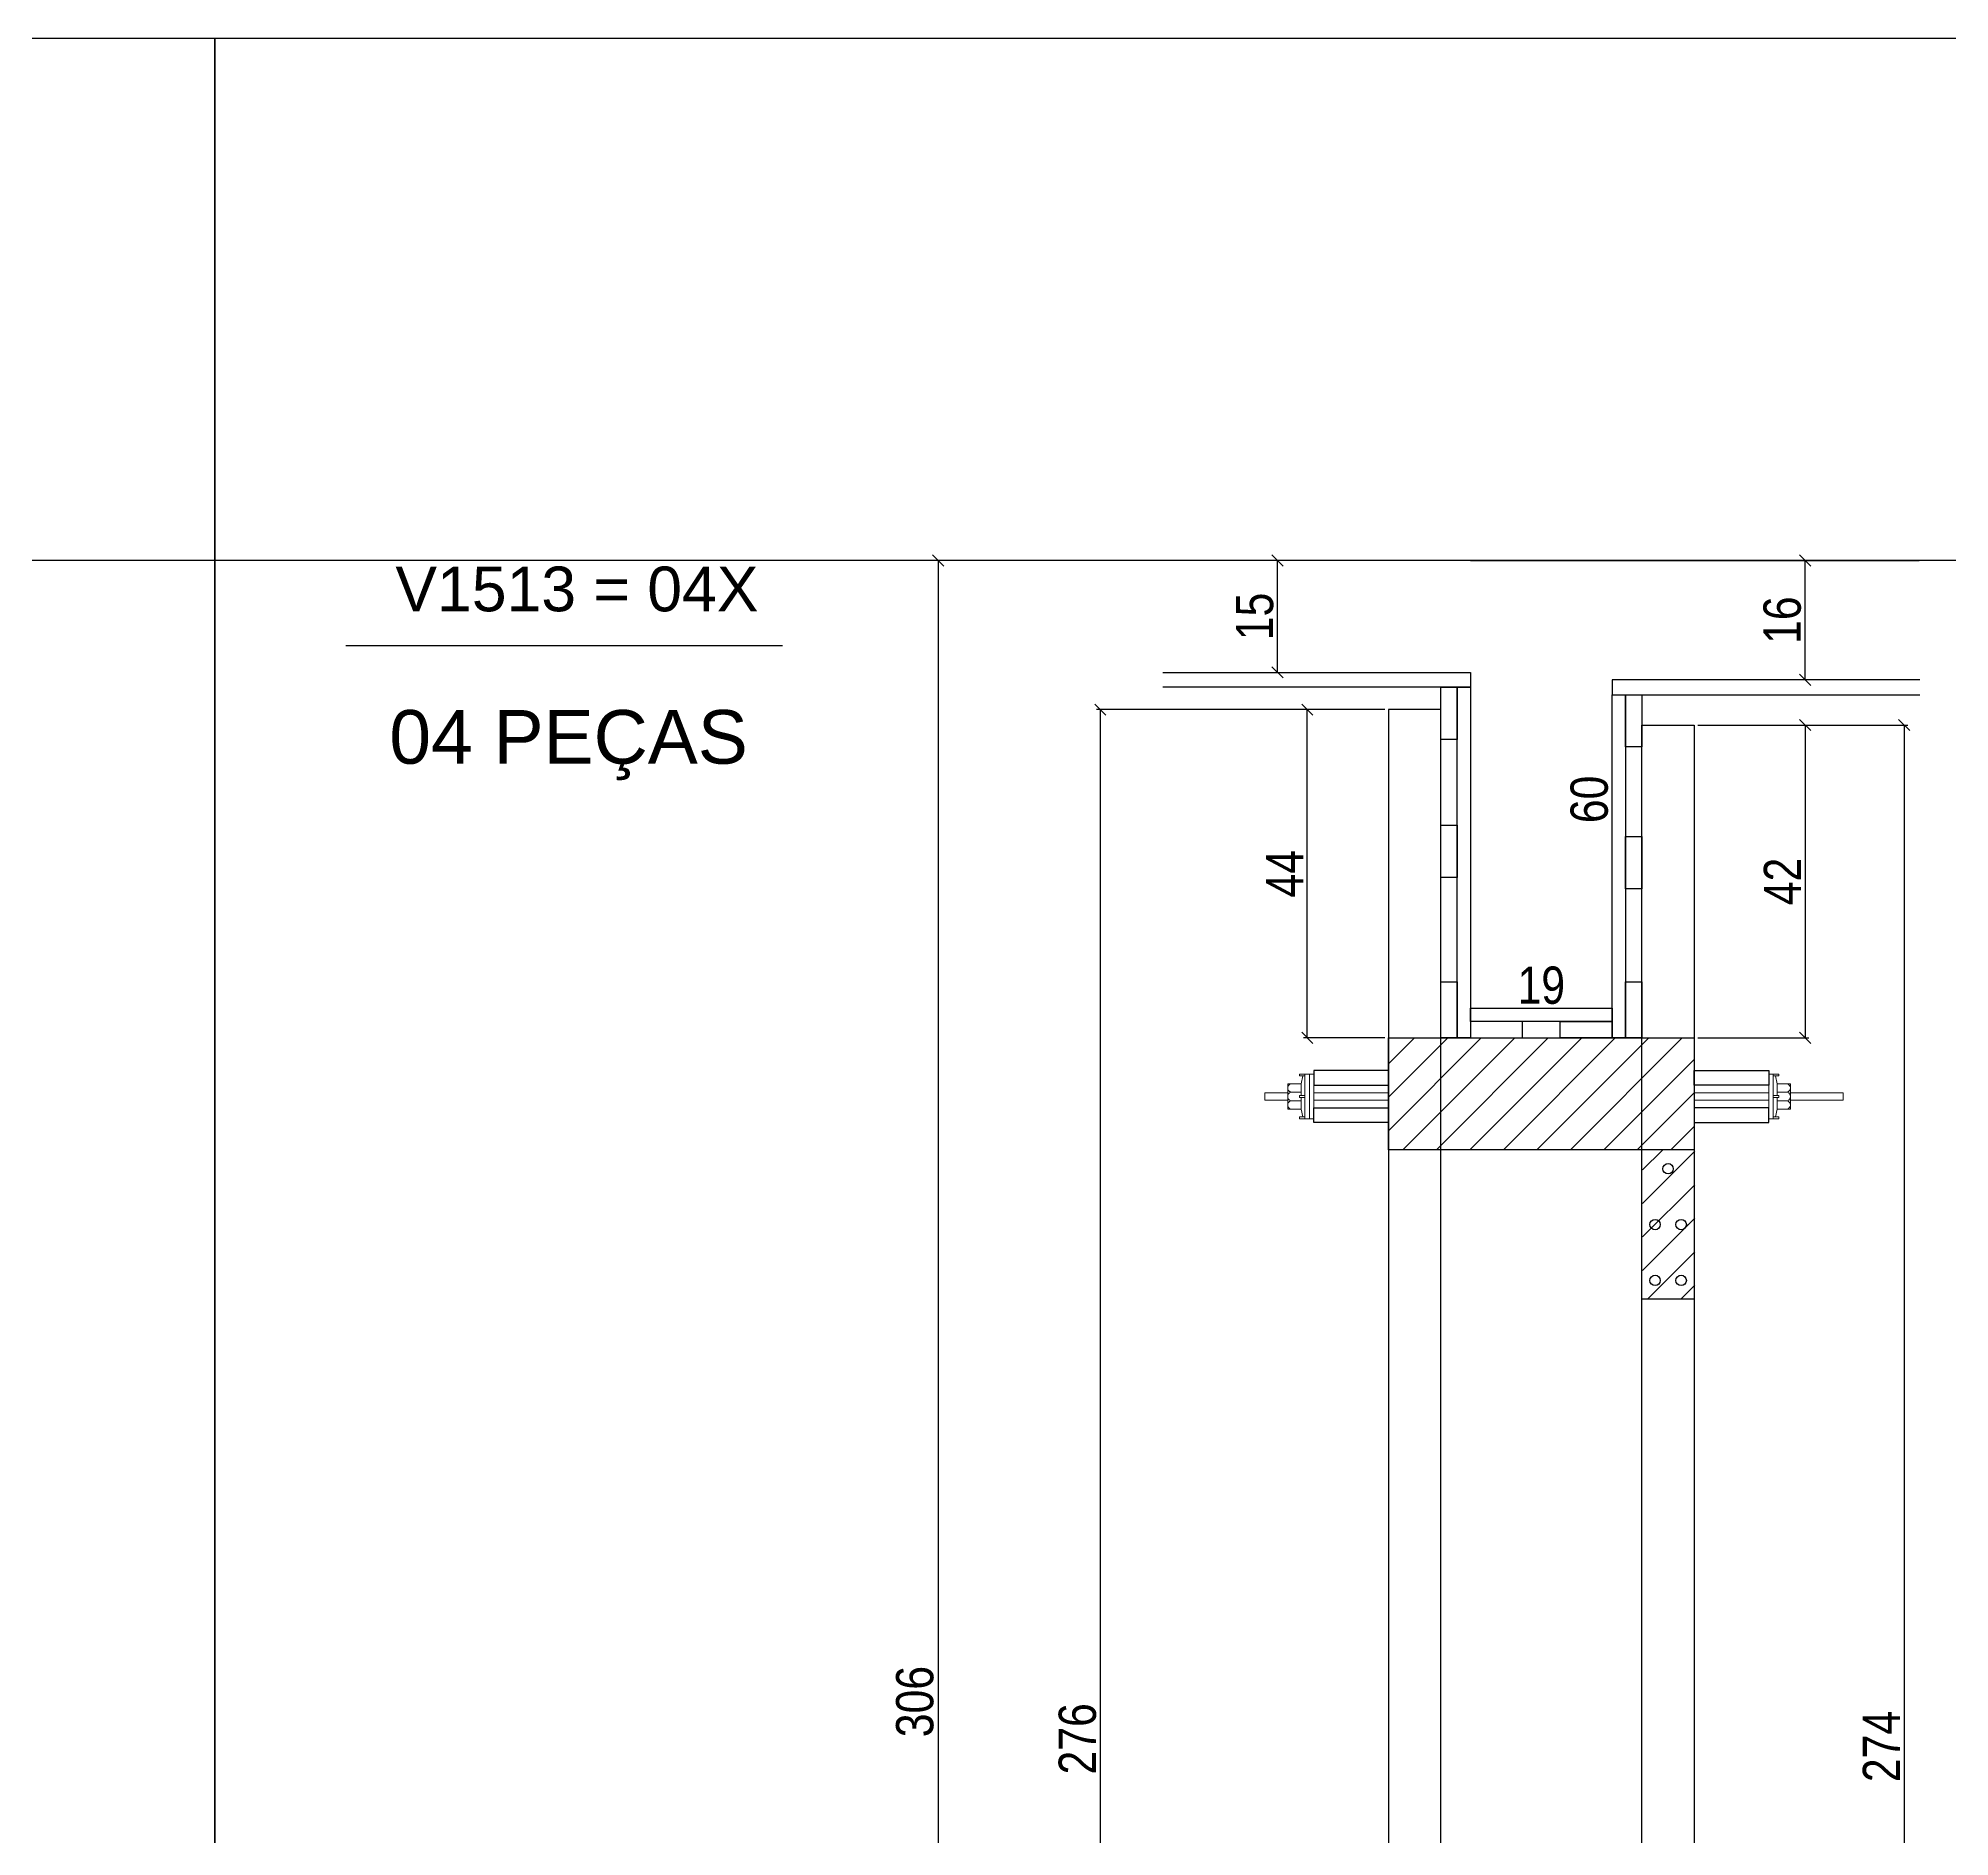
# Model space of a CAD drawing. Extents: x 17311 to 161354, y 153625 to 211469.
# Drawn here: x 20797 to 21310, y 206818 to 207300 of the extents above; entities that cross this region are included whole.
import ezdxf

# ---------------------------------------------------------------- set-up
doc = ezdxf.new("R2010")
doc.units = 0
doc.layers.get('0').update_dxf_attribs({"linetype": 'CONTINUOUS'})
doc.layers.get('DEFPOINTS').update_dxf_attribs({"linetype": 'CONTINUOUS'})
doc.layers.add('BARRA_ANCORAGEM', color=1, linetype='CONTINUOUS', lineweight=15)
for name, color, linetype in [('COTA', 241, 'CONTINUOUS'), ('detalhes', 4, 'CONTINUOUS'), ('HACHURA', 8, 'CONTINUOUS'), ('TIRAS REESCORAMENTO', 252, 'CONTINUOUS'), ('VIGAS', 3, 'CONTINUOUS')]:
    doc.layers.add(name, color=color, linetype=linetype)
doc.styles.add('COTA TECNICA 2X', font='techl___.ttf', dxfattribs={"height": 10})
doc.styles.add('R80-50', font='arial.ttf', dxfattribs={"height": 10})
doc.dimstyles.new('SECAO', dxfattribs={"dimscale": 0.333333, "dimtxt": 5, "dimasz": 9, "dimexe": 3, "dimexo": 3, "dimgap": 3, "dimtad": 1, "dimdec": 1, "dimlfac": 0.5, "dimzin": 12, "dimdsep": 46, "dimtxsty": 'COTA TECNICA 2X', "dimblk1": 'OBLIQUE', "dimblk2": 'OBLIQUE', "dimsah": 1, "dimcen": 0.9, "dimclrd": 4, "dimclre": 4, "dimclrt": 240, "dimadec": 1, "dimazin": 3, "dimtfac": 1, "dimtdec": 1, "dimtmove": 0, "dimatfit": 3, "dimfxl": 1, "dimtolj": 1, "dimtzin": 12, "dimarcsym": 0})

# ---------------------------------------------------------------- blocks, each defined once
blk = doc.blocks.new('_Oblique')
at = {"color": 0, "linetype": 'ByBlock', "lineweight": -2}
blk.add_line((-0.5, -0.5), (0.5, 0.5), dxfattribs=at)
blk = doc.blocks.new('*D3070')
at = {"layer": 'DEFPOINTS', "color": 0, "transparency": 16777216}
for p in [(21158.98, 207120.02), (21081.69, 206567.92), (21158.98, 206567.92)]:
    blk.add_point(p, dxfattribs=at)
at = {"layer": 'detalhes', "color": 4, "lineweight": -2, "transparency": 16777216}
for p, q in [((21157.98, 207120.02), (21080.69, 207120.02)), ((21081.69, 207120.02), (21081.69, 206567.92)), ((21157.98, 206567.92), (21080.69, 206567.92))]:
    blk.add_line(p, q, dxfattribs=at)
at = {"layer": 'detalhes', "color": 4, "lineweight": -2, "transparency": 16777216, "xscale": 3, "yscale": 3, "zscale": 3}
for p, rotation in [((21081.69, 207120.02), 90), ((21081.69, 206567.92), 270)]:
    blk.add_blockref('_Oblique', p, dxfattribs=dict(at, rotation=rotation))
at = {"layer": 'detalhes', "color": 240, "transparency": 16777216, "insert": (21075.59, 206843.97), "char_height": 10, "attachment_point": 5, "rotation": 90, "style": 'COTA TECNICA 2X'}
blk.add_mtext('\\A1;276', dxfattribs=at)
blk = doc.blocks.new('*D3076')
at = {"layer": 'DEFPOINTS', "color": 0, "transparency": 16777216}
for p in [(21137.21, 207120.02), (21158.98, 207120.02), (21158.98, 207031.97)]:
    blk.add_point(p, dxfattribs=at)
at = {"layer": 'detalhes', "color": 4, "lineweight": -2, "transparency": 16777216}
for p, q in [((21157.98, 207120.02), (21136.21, 207120.02)), ((21137.21, 207031.97), (21137.21, 207120.02)), ((21157.98, 207031.97), (21136.21, 207031.97))]:
    blk.add_line(p, q, dxfattribs=at)
at = {"layer": 'detalhes', "color": 4, "lineweight": -2, "transparency": 16777216, "xscale": 3, "yscale": 3, "zscale": 3}
for p, rotation in [((21137.21, 207120.02), 90), ((21137.21, 207031.97), 270)]:
    blk.add_blockref('_Oblique', p, dxfattribs=dict(at, rotation=rotation))
at = {"layer": 'detalhes', "color": 240, "transparency": 16777216, "insert": (21131.14, 207075.99), "char_height": 10, "attachment_point": 5, "rotation": 90, "style": 'COTA TECNICA 2X'}
blk.add_mtext('\\A1;44', dxfattribs=at)
blk = doc.blocks.new('*D3077')
at = {"layer": 'DEFPOINTS', "color": 0, "transparency": 16777216}
for p in [(21240.98, 207115.89), (21240.98, 207031.97), (21270.74, 207031.97)]:
    blk.add_point(p, dxfattribs=at)
at = {"layer": 'detalhes', "color": 4, "lineweight": -2, "transparency": 16777216}
for p, q in [((21241.98, 207115.89), (21271.74, 207115.89)), ((21270.74, 207115.89), (21270.74, 207031.97)), ((21241.98, 207031.97), (21271.74, 207031.97))]:
    blk.add_line(p, q, dxfattribs=at)
at = {"layer": 'detalhes', "color": 4, "lineweight": -2, "transparency": 16777216, "xscale": 3, "yscale": 3, "zscale": 3}
for p, rotation in [((21270.74, 207115.89), 90), ((21270.74, 207031.97), 270)]:
    blk.add_blockref('_Oblique', p, dxfattribs=dict(at, rotation=rotation))
at = {"layer": 'detalhes', "color": 240, "transparency": 16777216, "insert": (21264.66, 207073.93), "char_height": 10, "attachment_point": 5, "rotation": 90, "style": 'COTA TECNICA 2X'}
blk.add_mtext('\\A1;42', dxfattribs=at)
blk = doc.blocks.new('*D3057')
at = {"layer": 'DEFPOINTS', "color": 0, "transparency": 16777216}
for p in [(21172.98, 207160.02), (21038.19, 206547.92), (21158.98, 206547.92)]:
    blk.add_point(p, dxfattribs=at)
at = {"layer": 'detalhes', "color": 4, "lineweight": -2, "transparency": 16777216}
for p, q in [((21171.98, 207160.02), (21037.19, 207160.02)), ((21038.19, 207160.02), (21038.19, 206547.92)), ((21157.98, 206547.92), (21037.19, 206547.92))]:
    blk.add_line(p, q, dxfattribs=at)
at = {"layer": 'detalhes', "color": 4, "lineweight": -2, "transparency": 16777216, "xscale": 3, "yscale": 3, "zscale": 3}
for p, rotation in [((21038.19, 207160.02), 90), ((21038.19, 206547.92), 270)]:
    blk.add_blockref('_Oblique', p, dxfattribs=dict(at, rotation=rotation))
at = {"layer": 'detalhes', "color": 240, "transparency": 16777216, "insert": (21031.97, 206853.97), "char_height": 10, "attachment_point": 5, "rotation": 90, "style": 'COTA TECNICA 2X'}
blk.add_mtext('\\A1;306', dxfattribs=at)
blk = doc.blocks.new('*D3059')
at = {"layer": 'DEFPOINTS', "color": 0, "transparency": 16777216}
for p in [(21196.02, 207160.02), (21218.98, 207160.02), (21196.02, 207039.97)]:
    blk.add_point(p, dxfattribs=at)
at = {"layer": 'detalhes', "color": 240, "transparency": 16777216, "insert": (21212.88, 207095.94), "char_height": 10, "attachment_point": 5, "rotation": 90, "style": 'COTA TECNICA 2X'}
blk.add_mtext('\\A1;60', dxfattribs=at)
blk = doc.blocks.new('*D3060')
at = {"layer": 'DEFPOINTS', "color": 0, "transparency": 16777216}
for p in [(21180.98, 207039.97), (21218.98, 207039.97), (21218.98, 207039.97)]:
    blk.add_point(p, dxfattribs=at)
at = {"layer": 'detalhes', "color": 240, "transparency": 16777216, "insert": (21199.98, 207046.05), "char_height": 10, "attachment_point": 5, "style": 'COTA TECNICA 2X'}
blk.add_mtext('\\A1;19', dxfattribs=at)
blk = doc.blocks.new('*D3063')
at = {"layer": 'DEFPOINTS', "color": 0, "transparency": 16777216}
for p in [(21270.74, 207160.02), (21270.74, 207160.02), (21270.74, 207128.02)]:
    blk.add_point(p, dxfattribs=at)
at = {"layer": 'detalhes', "color": 4, "lineweight": -2, "transparency": 16777216}
for p, q in [((21270.74, 207128.02), (21270.74, 207160.02)), ((21271.74, 207160.02), (21271.74, 207160.02)), ((21271.74, 207128.02), (21271.74, 207128.02))]:
    blk.add_line(p, q, dxfattribs=at)
at = {"layer": 'detalhes', "color": 4, "lineweight": -2, "transparency": 16777216, "xscale": 3, "yscale": 3, "zscale": 3}
for p, rotation in [((21270.74, 207160.02), 90), ((21270.74, 207128.02), 270)]:
    blk.add_blockref('_Oblique', p, dxfattribs=dict(at, rotation=rotation))
at = {"layer": 'detalhes', "color": 240, "transparency": 16777216, "insert": (21264.63, 207144.02), "char_height": 10, "attachment_point": 5, "rotation": 90, "style": 'COTA TECNICA 2X'}
blk.add_mtext('\\A1;16', dxfattribs=at)
blk = doc.blocks.new('*D3064')
at = {"layer": 'DEFPOINTS', "color": 0, "transparency": 16777216}
for p in [(21241.98, 207115.89), (21241.98, 206567.92), (21297.28, 206567.92)]:
    blk.add_point(p, dxfattribs=at)
at = {"layer": 'detalhes', "color": 4, "lineweight": -2, "transparency": 16777216}
for p, q in [((21242.98, 207115.89), (21298.28, 207115.89)), ((21297.28, 207115.89), (21297.28, 206567.92)), ((21242.98, 206567.92), (21298.28, 206567.92))]:
    blk.add_line(p, q, dxfattribs=at)
at = {"layer": 'detalhes', "color": 4, "lineweight": -2, "transparency": 16777216, "xscale": 3, "yscale": 3, "zscale": 3}
for p, rotation in [((21297.28, 207115.89), 90), ((21297.28, 206567.92), 270)]:
    blk.add_blockref('_Oblique', p, dxfattribs=dict(at, rotation=rotation))
at = {"layer": 'detalhes', "color": 240, "transparency": 16777216, "insert": (21291.21, 206841.91), "char_height": 10, "attachment_point": 5, "rotation": 90, "style": 'COTA TECNICA 2X'}
blk.add_mtext('\\A1;274', dxfattribs=at)
blk = doc.blocks.new('*D3069')
at = {"layer": 'DEFPOINTS', "color": 0, "transparency": 16777216}
for p in [(21129.23, 207160.02), (21129.23, 207160.02), (21129.23, 207130.02)]:
    blk.add_point(p, dxfattribs=at)
at = {"layer": 'detalhes', "color": 4, "lineweight": -2, "transparency": 16777216}
for p, q in [((21128.23, 207160.02), (21128.23, 207160.02)), ((21129.23, 207130.02), (21129.23, 207160.02)), ((21128.23, 207130.02), (21128.23, 207130.02))]:
    blk.add_line(p, q, dxfattribs=at)
at = {"layer": 'detalhes', "color": 4, "lineweight": -2, "transparency": 16777216, "xscale": 3, "yscale": 3, "zscale": 3}
for p, rotation in [((21129.23, 207160.02), 90), ((21129.23, 207130.02), 270)]:
    blk.add_blockref('_Oblique', p, dxfattribs=dict(at, rotation=rotation))
at = {"layer": 'detalhes', "color": 240, "transparency": 16777216, "insert": (21123.12, 207145.02), "char_height": 10, "attachment_point": 5, "rotation": 90, "style": 'COTA TECNICA 2X'}
blk.add_mtext('\\A1;15', dxfattribs=at)
blk = doc.blocks.new('A$C51C4441F')
at = {"layer": 'BARRA_ANCORAGEM'}
for p, q in [((-2.25, 3.4), (-1.79, 5.5)), ((-2.25, 3.4), (-5.81, 3.39)), ((-5.81, 3.39), (-5.81, -3.39)), ((-2.25, 1.2), (-5.02, 1.2)), ((-2.25, 3.4), (-2.25, 3.4)), ((-2.25, 3.4), (-2.25, 0.25)), ((-2.25, -3.4), (-5.81, -3.39)), ((-2.25, -1.2), (-5.02, -1.2)), ((-2.25, -0.25), (-2.25, -3.4)), ((-2.25, -3.4), (-1.79, -5.5))]:
    blk.add_line(p, q, dxfattribs=at)
for points in [[(-2.7, 6), (-1.2, 6), (-1.2, 5.5), (-2.7, 5.5)], [(-1.2, -6), (0, -6), (0, 6), (-1.2, 6)], [(-2.7, 0.25), (-1.2, 0.25), (-1.2, -0.25), (-2.7, -0.25)], [(-2.7, -6), (-1.2, -6), (-1.2, -5.5), (-2.7, -5.5)]]:
    blk.add_lwpolyline(points, close=True, dxfattribs=at)
for centre, radius, start, end in [((-4.66, 2.3), 1.15, 107.7845, 252.2718), ((-4.52, 0), 1.3, 112.648, 247.4083), ((-4.66, -2.3), 1.15, 107.7845, 252.2718)]:
    blk.add_arc(centre, radius, start, end, dxfattribs=at)

msp = doc.modelspace()

# ---------------------------------------------------------------- hatches: boundary and pattern name
at = {"layer": 'COTA'}
h = msp.add_hatch(dxfattribs=at)
h.set_pattern_fill('ANSI31', color=256, scale=2, style=0)
h.set_pattern_definition([(45, (-3455.967, -6265.1016), (-4.49012806, 4.49012806), [])])
h.paths.add_polyline_path([(21240.98, 207015.26), (21240.98, 207031.97), (21158.98, 207031.97), (21158.98, 207001.97), (21240.98, 207001.97), (21240.98, 207013.26), (21240.98, 207014.26), (21240.98, 207016.26)])
h = msp.add_hatch(dxfattribs=at)
h.set_pattern_fill('ANSI31', color=256, scale=2, style=0)
h.set_pattern_definition([(45, (-2432.7435, 8742.5576), (-4.49012806, 4.49012806), [])])
h.paths.add_polyline_path([(21227.11, 206961.94), (21241.11, 206961.94), (21241.11, 207001.88), (21227.11, 207001.88)])

# ---------------------------------------------------------------- linework, layer by layer
msp.add_line((21240.98, 206961.94), (21226.98, 206961.94))
at = {"linetype": 'Continuous'}
for points in [[(21158.98, 206567.92), (21172.98, 206567.92), (21172.98, 207120.02), (21158.98, 207120.02)], [(21240.98, 206567.92), (21226.98, 206567.92), (21226.98, 207115.89), (21240.98, 207115.89)], [(21240.98, 207001.97), (21158.98, 207001.97), (21158.98, 207031.97), (21240.98, 207031.97)]]:
    msp.add_lwpolyline(points, close=True, dxfattribs=at)
for centre in [(21233.98, 206996.88), (21230.48, 206981.91), (21237.48, 206981.91), (21230.48, 206966.94), (21237.48, 206966.94)]:
    msp.add_circle(centre, 1.4)
at = {"layer": 'BARRA_ANCORAGEM'}
for points in [[(21137.78, 207022.26), (21138.98, 207022.26), (21138.98, 207010.26), (21137.78, 207010.26)], [(21262.18, 207022.26), (21260.98, 207022.26), (21260.98, 207010.26), (21262.18, 207010.26)], [(21125.78, 207015.26), (21131.97, 207015.26), (21131.97, 207017.26), (21125.78, 207017.26)], [(21138.98, 207015.26), (21158.98, 207015.26), (21158.98, 207017.26), (21138.98, 207017.26)], [(21260.98, 207015.26), (21240.98, 207015.26), (21240.98, 207017.26), (21260.98, 207017.26)], [(21266.8, 207015.26), (21280.98, 207015.26), (21280.98, 207017.26), (21266.8, 207017.26)]]:
    msp.add_lwpolyline(points, close=True, dxfattribs=at)
at = {"layer": 'HACHURA', "color": 7}
msp.add_line((20879.31, 207137.2), (20996.46, 207137.2), dxfattribs=at)
at = {"layer": 'TIRAS REESCORAMENTO', "linetype": 'ByBlock'}
for p, q in [((22634.59, 207160.02), (17860.1, 207160.02)), ((21180.98, 207160.02), (21301.33, 207160.02)), ((21218.98, 207124.02), (21301.46, 207124.02))]:
    msp.add_line(p, q, dxfattribs=at)
for points in [[(21098.5, 207130.02), (21180.98, 207130.02), (21180.98, 207126.02), (21098.5, 207126.02)], [(21301.46, 207128.02), (21218.98, 207128.02), (21218.98, 207124.02), (21301.46, 207124.02)], [(21180.98, 207031.97), (21177.38, 207031.97), (21177.38, 207126.02), (21180.98, 207126.02), (21180.98, 207031.97)], [(21222.58, 207031.97), (21218.98, 207031.97), (21218.98, 207124.02), (21222.58, 207124.02), (21222.58, 207031.97)]]:
    msp.add_lwpolyline(points, dxfattribs=at)
for points in [[(21172.98, 207126.02), (21177.38, 207126.02), (21177.38, 207112.02), (21172.98, 207112.02)], [(21222.58, 207124.02), (21226.98, 207124.02), (21226.98, 207110.02), (21222.58, 207110.02)], [(21172.98, 207088.99), (21177.38, 207088.99), (21177.38, 207074.99), (21172.98, 207074.99)], [(21222.58, 207085.99), (21226.98, 207085.99), (21226.98, 207071.99), (21222.58, 207071.99)], [(21172.98, 207046.97), (21177.38, 207046.97), (21177.38, 207031.97), (21172.98, 207031.97)], [(21222.58, 207046.97), (21226.98, 207046.97), (21226.98, 207031.97), (21222.58, 207031.97)], [(21218.98, 207036.37), (21180.98, 207036.37), (21180.98, 207039.97), (21218.98, 207039.97)], [(21194.95, 207031.97), (21194.95, 207036.37), (21180.98, 207036.37), (21180.98, 207031.97)], [(21205.02, 207031.97), (21205.02, 207036.37), (21218.98, 207036.37), (21218.98, 207031.97)], [(21138.98, 207019.26), (21158.98, 207019.26), (21158.98, 207023.26), (21138.98, 207023.26)], [(21260.98, 207019.26), (21240.98, 207019.26), (21240.98, 207023.26), (21260.98, 207023.26)], [(21138.98, 207013.26), (21158.98, 207013.26), (21158.98, 207009.26), (21138.98, 207009.26)], [(21260.98, 207013.26), (21240.98, 207013.26), (21240.98, 207009.26), (21260.98, 207009.26)]]:
    msp.add_lwpolyline(points, close=True, dxfattribs=at)
at = {"layer": 'VIGAS', "color": 5}
for points in [[(20844.16, 206335.31), (20247.34, 206335.31), (20247.34, 207300.1), (20844.16, 207300.1)], [(21440.97, 206335.31), (20844.16, 206335.31), (20844.16, 207300.1), (21440.97, 207300.1)]]:
    msp.add_lwpolyline(points, close=True, dxfattribs=at)

# ---------------------------------------------------------------- block references
at = {"layer": 'BARRA_ANCORAGEM', "xscale": -1, "rotation": 180}
msp.add_blockref('A$C51C4441F', (21137.78, 207016.26), dxfattribs=at)
at = {"layer": 'BARRA_ANCORAGEM', "xscale": -1}
msp.add_blockref('A$C51C4441F', (21260.98, 207016.26), dxfattribs=at)

# ---------------------------------------------------------------- texts
at = {"layer": 'VIGAS', "color": 7, "attachment_point": 1, "style": 'R80-50'}
for s, width, insert, char_height in [('V1513 = 04X', 124.324, (20892.61, 207158.39), 12), ('04 PEÇAS', 162.221, (20890.99, 207119.91), 14.4)]:
    msp.add_mtext_dynamic_manual_height_columns(s, width=width, gutter_width=50, heights=[0], dxfattribs=dict(at, insert=insert, char_height=char_height))

# ---------------------------------------------------------------- dimensions: what is measured, and where the dimension line sits
at = {"layer": 'detalhes', "color": 3}
for base, p1, p2, picture, middle in [((21038.1891, 206547.9232), (21172.9836, 207160.0163), (21158.9836, 206547.9232), '*D3057', (21031.9698, 206853.9698)), ((21129.23, 207160.02), (21129.23, 207130.02), (21129.23, 207160.02), '*D3069', (21123.12, 207145.02)), ((21270.74, 207160.02), (21270.74, 207128.02), (21270.74, 207160.02), '*D3063', (21264.63, 207144.02)), ((21081.6926, 206567.9232), (21158.9836, 207120.0163), (21158.9836, 206567.9232), '*D3070', (21075.5902, 206843.9698)), ((21137.21, 207120.02), (21158.98, 207031.97), (21158.98, 207120.02), '*D3076', (21131.14, 207075.99)), ((21270.74, 207031.97), (21240.98, 207115.89), (21240.98, 207031.97), '*D3077', (21264.66, 207073.93)), ((21297.28, 206567.92), (21241.98, 207115.89), (21241.98, 206567.92), '*D3064', (21291.21, 206841.91))]:
    dim = msp.add_linear_dim(base=base, p1=p1, p2=p2, angle=90, dimstyle='SECAO', dxfattribs=at)
    dim.commit()
    dim.dimension.update_dxf_attribs({"geometry": picture, "text_midpoint": middle})
dim = msp.add_linear_dim(base=(21218.98, 207160.02), p1=(21196.02, 207039.97), p2=(21196.02, 207160.02), angle=90, dimstyle='SECAO', override={"dimse1": 1, "dimse2": 1, "dimsd1": 1, "dimsd2": 1}, dxfattribs=at)
dim.commit()
dim.dimension.update_dxf_attribs({"geometry": '*D3059', "text_midpoint": (21218.98, 207095.94), "dimtype": 160})
dim = msp.add_linear_dim(base=(21218.98, 207039.97), p1=(21180.98, 207039.97), p2=(21218.98, 207039.97), dimstyle='SECAO', override={"dimse1": 1, "dimse2": 1, "dimsd1": 1, "dimsd2": 1}, dxfattribs=at)
dim.commit()
dim.dimension.update_dxf_attribs({"geometry": '*D3060', "text_midpoint": (21199.98, 207039.97), "dimtype": 160})

doc.saveas('drawing.dxf')
